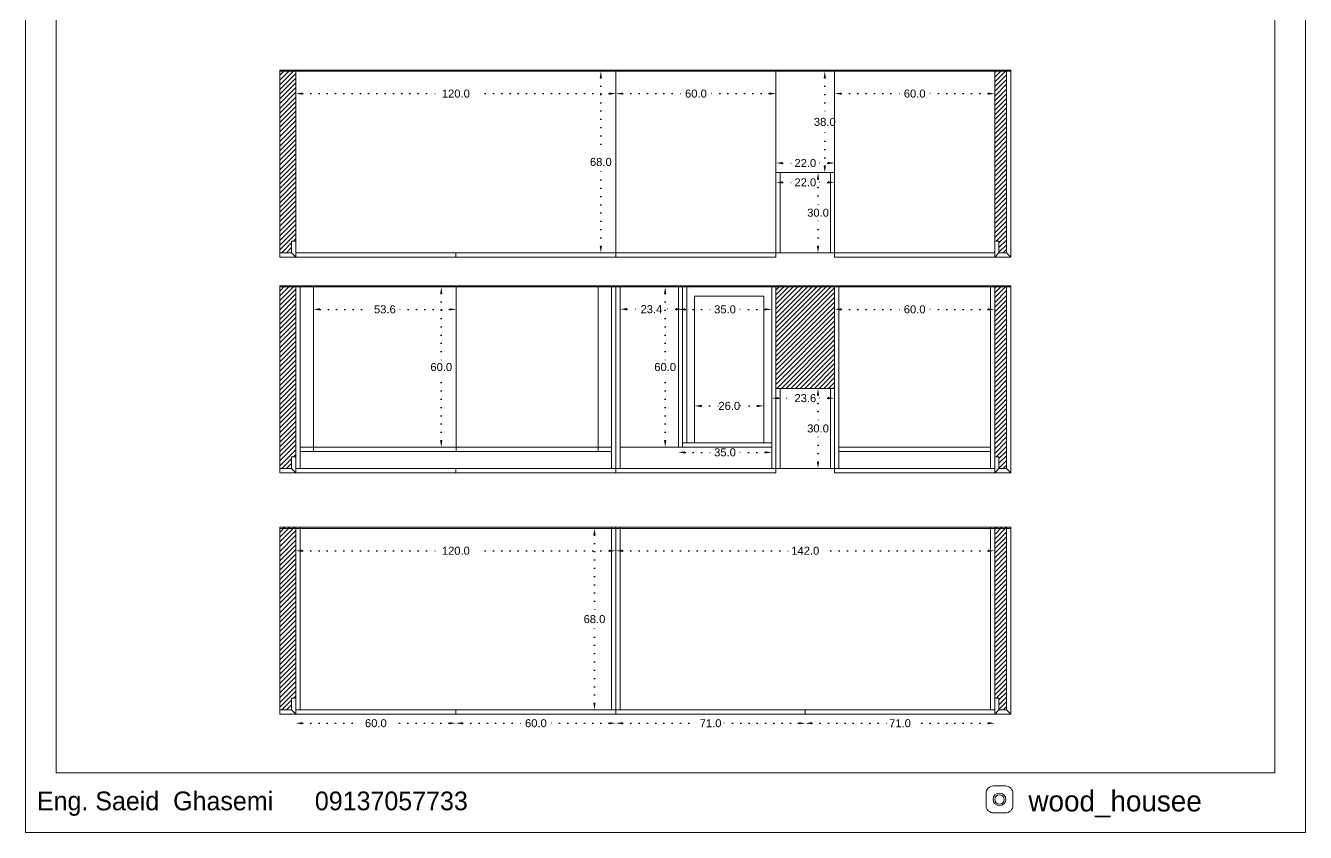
# Model space of a CAD drawing. Header units: inches. Extents: x 91 to 9019, y -381 to 2878.
# Drawn here: x 5689.4 to 6169.2, y 575 to 877.2 of the extents above; entities that cross this region are included whole.
import ezdxf

# ---------------------------------------------------------------- set-up
doc = ezdxf.new("R2010")
doc.units = ezdxf.units.IN
doc.header["$MEASUREMENT"] = 0
doc.linetypes.add('ACAD_ISO07W100', pattern=[3, 0, -3])
doc.styles.get("Standard").update_dxf_attribs({"font": 'arial.ttf'})
doc.dimstyles.get("Standard").update_dxf_attribs({"dimtxt": 3, "dimasz": 2.5, "dimexe": 0.18, "dimexo": 0.0625, "dimgap": 0.09, "dimtad": 0, "dimtih": 1, "dimtoh": 1, "dimdec": 1, "dimzin": 0, "dimdsep": 46, "dimtxsty": 'Standard', "dimcen": 0.09, "dimse1": 1, "dimse2": 1, "dimadec": 0, "dimazin": 0, "dimtfac": 1, "dimtdec": 1, "dimtix": 1, "dimtofl": 0, "dimtmove": 0, "dimatfit": 3, "dimfxl": 1, "dimtolj": 1, "dimtzin": 0, "dimarcsym": 0})
pattern_1 = [(45, (4041.0765, -82.0015), (-0.8838835, 0.8838835), [])]

# ---------------------------------------------------------------- blocks, each defined once
blk = doc.blocks.new('*D113')
at = {"color": 0, "linetype": 'ACAD_ISO07W100', "lineweight": -2, "transparency": 16777216}
for p, q in [((5905.06, 857.6), (5905.06, 827.72)), ((5905.06, 794.6), (5905.06, 824.47))]:
    blk.add_line(p, q, dxfattribs=at)
at = {"color": 0, "transparency": 16777216}
for points in [[(5904.64, 857.6), (5905.47, 857.6), (5905.06, 860.1)], [(5904.64, 794.6), (5905.47, 794.6), (5905.06, 792.1)]]:
    blk.add_solid(points, dxfattribs=at)
at = {"layer": 'Defpoints', "color": 0, "transparency": 16777216}
for p in [(5910.71, 860.1), (5905.06, 792.1), (5910.71, 792.1)]:
    blk.add_point(p, dxfattribs=at)
at = {"color": 0, "lineweight": 20, "transparency": 16777216, "insert": (5905.06, 826.1), "char_height": 3, "attachment_point": 5}
blk.add_mtext('\\A1;68.0', dxfattribs=at)
blk = doc.blocks.new('*D114')
at = {"color": 0, "linetype": 'ACAD_ISO07W100', "lineweight": -2, "transparency": 16777216}
for p, q in [((5793.21, 851.7), (5845.7, 851.7)), ((5908.21, 851.7), (5855.72, 851.7))]:
    blk.add_line(p, q, dxfattribs=at)
at = {"color": 0, "transparency": 16777216}
for points in [[(5793.21, 852.12), (5793.21, 851.29), (5790.71, 851.7)], [(5908.21, 852.12), (5908.21, 851.29), (5910.71, 851.7)]]:
    blk.add_solid(points, dxfattribs=at)
at = {"layer": 'Defpoints', "color": 0, "transparency": 16777216}
for p in [(5790.71, 860.5), (5910.71, 860.5), (5790.71, 851.7)]:
    blk.add_point(p, dxfattribs=at)
at = {"color": 0, "lineweight": 20, "transparency": 16777216, "insert": (5850.71, 851.7), "char_height": 3, "attachment_point": 5}
blk.add_mtext('\\A1;120.0', dxfattribs=at)
blk = doc.blocks.new('*D115')
at = {"color": 0, "linetype": 'ACAD_ISO07W100', "lineweight": -2, "transparency": 16777216}
for p, q in [((5913.21, 851.7), (5936.72, 851.7)), ((5968.21, 851.7), (5944.7, 851.7))]:
    blk.add_line(p, q, dxfattribs=at)
at = {"color": 0, "transparency": 16777216}
for points in [[(5913.21, 852.12), (5913.21, 851.29), (5910.71, 851.7)], [(5968.21, 852.12), (5968.21, 851.29), (5970.71, 851.7)]]:
    blk.add_solid(points, dxfattribs=at)
at = {"layer": 'Defpoints', "color": 0, "transparency": 16777216}
for p in [(5910.71, 860.5), (5970.71, 860.5), (5970.71, 851.7)]:
    blk.add_point(p, dxfattribs=at)
at = {"color": 0, "lineweight": 20, "transparency": 16777216, "insert": (5940.71, 851.7), "char_height": 3, "attachment_point": 5}
blk.add_mtext('\\A1;60.0', dxfattribs=at)
blk = doc.blocks.new('*D116')
at = {"color": 0, "linetype": 'ACAD_ISO07W100', "lineweight": -2, "transparency": 16777216}
for p, q in [((5973.21, 818.45), (5977.7, 818.45)), ((5990.21, 818.45), (5985.72, 818.45))]:
    blk.add_line(p, q, dxfattribs=at)
at = {"color": 0, "transparency": 16777216}
for points in [[(5973.21, 818.87), (5973.21, 818.03), (5970.71, 818.45)], [(5990.21, 818.87), (5990.21, 818.03), (5992.71, 818.45)]]:
    blk.add_solid(points, dxfattribs=at)
at = {"layer": 'Defpoints', "color": 0, "transparency": 16777216}
for p in [(5970.71, 860.5), (5992.71, 860.5), (5992.71, 818.45)]:
    blk.add_point(p, dxfattribs=at)
at = {"color": 0, "lineweight": 20, "transparency": 16777216, "insert": (5981.71, 818.45), "char_height": 3, "attachment_point": 5}
blk.add_mtext('\\A1;22.0', dxfattribs=at)
blk = doc.blocks.new('*D117')
at = {"color": 0, "linetype": 'ACAD_ISO07W100', "lineweight": -2, "transparency": 16777216}
for p, q in [((5995.21, 851.7), (6018.72, 851.7)), ((6050.21, 851.7), (6026.7, 851.7))]:
    blk.add_line(p, q, dxfattribs=at)
at = {"color": 0, "transparency": 16777216}
for points in [[(5995.21, 852.12), (5995.21, 851.29), (5992.71, 851.7)], [(6050.21, 852.12), (6050.21, 851.29), (6052.71, 851.7)]]:
    blk.add_solid(points, dxfattribs=at)
at = {"layer": 'Defpoints', "color": 0, "transparency": 16777216}
for p in [(5992.71, 860.5), (6052.71, 860.5), (6052.71, 851.7)]:
    blk.add_point(p, dxfattribs=at)
at = {"color": 0, "lineweight": 20, "transparency": 16777216, "insert": (6022.71, 851.7), "char_height": 3, "attachment_point": 5}
blk.add_mtext('\\A1;60.0', dxfattribs=at)
blk = doc.blocks.new('*D118')
at = {"color": 0, "linetype": 'ACAD_ISO07W100', "lineweight": -2, "transparency": 16777216}
for p, q in [((5986.48, 819.6), (5986.48, 808.72)), ((5986.48, 794.6), (5986.48, 805.47))]:
    blk.add_line(p, q, dxfattribs=at)
at = {"color": 0, "transparency": 16777216}
for points in [[(5986.06, 819.6), (5986.89, 819.6), (5986.48, 822.1)], [(5986.06, 794.6), (5986.89, 794.6), (5986.48, 792.1)]]:
    blk.add_solid(points, dxfattribs=at)
at = {"layer": 'Defpoints', "color": 0, "transparency": 16777216}
for p in [(5991.11, 822.1), (5986.48, 792.1), (5991.11, 792.1)]:
    blk.add_point(p, dxfattribs=at)
at = {"color": 0, "lineweight": 20, "transparency": 16777216, "insert": (5986.48, 807.1), "char_height": 3, "attachment_point": 5}
blk.add_mtext('\\A1;30.0', dxfattribs=at)
blk = doc.blocks.new('*D96')
at = {"color": 0, "linetype": 'ACAD_ISO07W100', "lineweight": -2, "transparency": 16777216}
for p, q in [((5799.81, 770.89), (5820.11, 770.89)), ((5848.38, 770.89), (5828.08, 770.89))]:
    blk.add_line(p, q, dxfattribs=at)
at = {"color": 0, "transparency": 16777216}
for points in [[(5799.81, 771.3), (5799.81, 770.47), (5797.31, 770.89)], [(5848.38, 771.3), (5848.38, 770.47), (5850.88, 770.89)]]:
    blk.add_solid(points, dxfattribs=at)
at = {"layer": 'Defpoints', "color": 0, "transparency": 16777216}
for p in [(5797.31, 779.28), (5850.88, 779.28), (5850.88, 770.89)]:
    blk.add_point(p, dxfattribs=at)
at = {"color": 0, "lineweight": 20, "transparency": 16777216, "insert": (5824.09, 770.89), "char_height": 3, "attachment_point": 5}
blk.add_mtext('\\A1;53.6', dxfattribs=at)
blk = doc.blocks.new('*D97')
at = {"color": 0, "linetype": 'ACAD_ISO07W100', "lineweight": -2, "transparency": 16777216}
for p, q in [((5936.61, 770.89), (5947.63, 770.89)), ((5966.61, 770.89), (5955.59, 770.89))]:
    blk.add_line(p, q, dxfattribs=at)
at = {"color": 0, "transparency": 16777216}
for points in [[(5936.61, 771.3), (5936.61, 770.47), (5934.11, 770.89)], [(5966.61, 771.3), (5966.61, 770.47), (5969.11, 770.89)]]:
    blk.add_solid(points, dxfattribs=at)
at = {"layer": 'Defpoints', "color": 0, "transparency": 16777216}
for p in [(5934.11, 779.68), (5969.11, 779.28), (5969.11, 770.89)]:
    blk.add_point(p, dxfattribs=at)
at = {"color": 0, "lineweight": 20, "transparency": 16777216, "insert": (5951.61, 770.89), "char_height": 3, "attachment_point": 5}
blk.add_mtext('\\A1;35.0', dxfattribs=at)
blk = doc.blocks.new('*D119')
at = {"color": 0, "linetype": 'ACAD_ISO07W100', "lineweight": -2, "transparency": 16777216}
for p, q in [((5971.61, 737.63), (5977.7, 737.63)), ((5990.21, 737.63), (5985.72, 737.63))]:
    blk.add_line(p, q, dxfattribs=at)
at = {"color": 0, "transparency": 16777216}
for points in [[(5971.61, 738.05), (5971.61, 737.22), (5969.11, 737.63)], [(5990.21, 738.05), (5990.21, 737.22), (5992.71, 737.63)]]:
    blk.add_solid(points, dxfattribs=at)
at = {"layer": 'Defpoints', "color": 0, "transparency": 16777216}
for p in [(5969.11, 779.28), (5992.71, 779.68), (5992.71, 737.63)]:
    blk.add_point(p, dxfattribs=at)
at = {"color": 0, "lineweight": 20, "transparency": 16777216, "insert": (5981.71, 737.63), "char_height": 3, "attachment_point": 5}
blk.add_mtext('\\A1;23.6', dxfattribs=at)
blk = doc.blocks.new('*D120')
at = {"color": 0, "linetype": 'ACAD_ISO07W100', "lineweight": -2, "transparency": 16777216}
for p, q in [((5995.21, 770.89), (6018.72, 770.89)), ((6050.21, 770.89), (6026.7, 770.89))]:
    blk.add_line(p, q, dxfattribs=at)
at = {"color": 0, "transparency": 16777216}
for points in [[(5995.21, 771.3), (5995.21, 770.47), (5992.71, 770.89)], [(6050.21, 771.3), (6050.21, 770.47), (6052.71, 770.89)]]:
    blk.add_solid(points, dxfattribs=at)
at = {"layer": 'Defpoints', "color": 0, "transparency": 16777216}
for p in [(5992.71, 779.68), (6052.71, 779.68), (6052.71, 770.89)]:
    blk.add_point(p, dxfattribs=at)
at = {"color": 0, "lineweight": 20, "transparency": 16777216, "insert": (6022.71, 770.89), "char_height": 3, "attachment_point": 5}
blk.add_mtext('\\A1;60.0', dxfattribs=at)
blk = doc.blocks.new('*D121')
at = {"color": 0, "linetype": 'ACAD_ISO07W100', "lineweight": -2, "transparency": 16777216}
for p, q in [((5986.48, 738.78), (5986.48, 727.9)), ((5986.48, 713.78), (5986.48, 724.66))]:
    blk.add_line(p, q, dxfattribs=at)
at = {"color": 0, "transparency": 16777216}
for points in [[(5986.06, 738.78), (5986.89, 738.78), (5986.48, 741.28)], [(5986.06, 713.78), (5986.89, 713.78), (5986.48, 711.28)]]:
    blk.add_solid(points, dxfattribs=at)
at = {"layer": 'Defpoints', "color": 0, "transparency": 16777216}
for p in [(5991.11, 741.28), (5986.48, 711.28), (5991.11, 711.28)]:
    blk.add_point(p, dxfattribs=at)
at = {"color": 0, "lineweight": 20, "transparency": 16777216, "insert": (5986.48, 726.28), "char_height": 3, "attachment_point": 5}
blk.add_mtext('\\A1;30.0', dxfattribs=at)
blk = doc.blocks.new('*D122')
at = {"color": 0, "linetype": 'ACAD_ISO07W100', "lineweight": -2, "transparency": 16777216}
for p, q in [((5845.24, 776.78), (5845.24, 750.9)), ((5845.24, 721.78), (5845.24, 747.66))]:
    blk.add_line(p, q, dxfattribs=at)
at = {"color": 0, "transparency": 16777216}
for points in [[(5844.82, 776.78), (5845.65, 776.78), (5845.24, 779.28)], [(5844.82, 721.78), (5845.65, 721.78), (5845.24, 719.28)]]:
    blk.add_solid(points, dxfattribs=at)
at = {"layer": 'Defpoints', "color": 0, "transparency": 16777216}
for p in [(5845.24, 779.28), (5850.88, 779.28), (5850.88, 719.28)]:
    blk.add_point(p, dxfattribs=at)
at = {"color": 0, "lineweight": 20, "transparency": 16777216, "insert": (5845.24, 749.28), "char_height": 3, "attachment_point": 5}
blk.add_mtext('\\A1;60.0', dxfattribs=at)
blk = doc.blocks.new('*D123')
at = {"color": 0, "linetype": 'ACAD_ISO07W100', "lineweight": -2, "transparency": 16777216}
for p, q in [((5914.81, 770.95), (5920, 770.95)), ((5933.21, 770.95), (5928.02, 770.95))]:
    blk.add_line(p, q, dxfattribs=at)
at = {"color": 0, "transparency": 16777216}
for points in [[(5914.81, 771.37), (5914.81, 770.53), (5912.31, 770.95)], [(5933.21, 771.37), (5933.21, 770.53), (5935.71, 770.95)]]:
    blk.add_solid(points, dxfattribs=at)
at = {"layer": 'Defpoints', "color": 0, "transparency": 16777216}
for p in [(5912.31, 779.68), (5935.71, 779.68), (5912.31, 770.95)]:
    blk.add_point(p, dxfattribs=at)
at = {"color": 0, "lineweight": 20, "transparency": 16777216, "insert": (5924.01, 770.95), "char_height": 3, "attachment_point": 5}
blk.add_mtext('\\A1;23.4', dxfattribs=at)
blk = doc.blocks.new('*D95')
at = {"color": 0, "linetype": 'ACAD_ISO07W100', "lineweight": -2, "transparency": 16777216}
for p, q in [((5793.21, 680.47), (5845.7, 680.47)), ((5908.21, 680.47), (5855.72, 680.47))]:
    blk.add_line(p, q, dxfattribs=at)
at = {"color": 0, "transparency": 16777216}
for points in [[(5793.21, 680.89), (5793.21, 680.05), (5790.71, 680.47)], [(5908.21, 680.89), (5908.21, 680.05), (5910.71, 680.47)]]:
    blk.add_solid(points, dxfattribs=at)
at = {"layer": 'Defpoints', "color": 0, "transparency": 16777216}
for p in [(5790.71, 688.86), (5910.71, 688.86), (5910.71, 680.47)]:
    blk.add_point(p, dxfattribs=at)
at = {"color": 0, "lineweight": 20, "transparency": 16777216, "insert": (5850.71, 680.47), "char_height": 3, "attachment_point": 5}
blk.add_mtext('\\A1;120.0', dxfattribs=at)
blk = doc.blocks.new('*D107')
at = {"color": 0, "linetype": 'ACAD_ISO07W100', "lineweight": -2, "transparency": 16777216}
for p, q in [((5913.21, 680.47), (5976.7, 680.47)), ((6050.21, 680.47), (5986.72, 680.47))]:
    blk.add_line(p, q, dxfattribs=at)
at = {"color": 0, "transparency": 16777216}
for points in [[(5913.21, 680.89), (5913.21, 680.05), (5910.71, 680.47)], [(6050.21, 680.89), (6050.21, 680.05), (6052.71, 680.47)]]:
    blk.add_solid(points, dxfattribs=at)
at = {"layer": 'Defpoints', "color": 0, "transparency": 16777216}
for p in [(5910.71, 688.86), (6052.71, 689.26), (6052.71, 680.47)]:
    blk.add_point(p, dxfattribs=at)
at = {"color": 0, "lineweight": 20, "transparency": 16777216, "insert": (5981.71, 680.47), "char_height": 3, "attachment_point": 5}
blk.add_mtext('\\A1;142.0', dxfattribs=at)
blk = doc.blocks.new('*D108')
at = {"color": 0, "linetype": 'ACAD_ISO07W100', "lineweight": -2, "transparency": 16777216}
for p, q in [((5902.67, 686.36), (5902.67, 656.49)), ((5902.67, 623.36), (5902.67, 653.24))]:
    blk.add_line(p, q, dxfattribs=at)
at = {"color": 0, "transparency": 16777216}
for points in [[(5902.25, 686.36), (5903.09, 686.36), (5902.67, 688.86)], [(5902.25, 623.36), (5903.09, 623.36), (5902.67, 620.86)]]:
    blk.add_solid(points, dxfattribs=at)
at = {"layer": 'Defpoints', "color": 0, "transparency": 16777216}
for p in [(5909.11, 688.86), (5902.67, 620.86), (5909.11, 620.86)]:
    blk.add_point(p, dxfattribs=at)
at = {"color": 0, "lineweight": 20, "transparency": 16777216, "insert": (5902.67, 654.86), "char_height": 3, "attachment_point": 5}
blk.add_mtext('\\A1;68.0', dxfattribs=at)
blk = doc.blocks.new('*D109')
at = {"color": 0, "linetype": 'ACAD_ISO07W100', "lineweight": -2, "transparency": 16777216}
for p, q in [((5793.21, 615.87), (5816.72, 615.87)), ((5848.21, 615.87), (5824.7, 615.87))]:
    blk.add_line(p, q, dxfattribs=at)
at = {"color": 0, "transparency": 16777216}
for points in [[(5793.21, 616.29), (5793.21, 615.46), (5790.71, 615.87)], [(5848.21, 616.29), (5848.21, 615.46), (5850.71, 615.87)]]:
    blk.add_solid(points, dxfattribs=at)
at = {"layer": 'Defpoints', "color": 0, "transparency": 16777216}
for p in [(5790.71, 619.26), (5850.71, 619.26), (5790.71, 615.87)]:
    blk.add_point(p, dxfattribs=at)
at = {"color": 0, "lineweight": 20, "transparency": 16777216, "insert": (5820.71, 615.87), "char_height": 3, "attachment_point": 5}
blk.add_mtext('\\A1;60.0', dxfattribs=at)
blk = doc.blocks.new('*D110')
at = {"color": 0, "linetype": 'ACAD_ISO07W100', "lineweight": -2, "transparency": 16777216}
for p, q in [((5853.21, 615.87), (5876.72, 615.87)), ((5908.21, 615.87), (5884.7, 615.87))]:
    blk.add_line(p, q, dxfattribs=at)
at = {"color": 0, "transparency": 16777216}
for points in [[(5853.21, 616.29), (5853.21, 615.46), (5850.71, 615.87)], [(5908.21, 616.29), (5908.21, 615.46), (5910.71, 615.87)]]:
    blk.add_solid(points, dxfattribs=at)
at = {"layer": 'Defpoints', "color": 0, "transparency": 16777216}
for p in [(5850.71, 619.26), (5910.71, 619.26), (5850.71, 615.87)]:
    blk.add_point(p, dxfattribs=at)
at = {"color": 0, "lineweight": 20, "transparency": 16777216, "insert": (5880.71, 615.87), "char_height": 3, "attachment_point": 5}
blk.add_mtext('\\A1;60.0', dxfattribs=at)
blk = doc.blocks.new('*D111')
at = {"color": 0, "linetype": 'ACAD_ISO07W100', "lineweight": -2, "transparency": 16777216}
for p, q in [((5913.21, 615.87), (5942.24, 615.87)), ((5979.21, 615.87), (5950.18, 615.87))]:
    blk.add_line(p, q, dxfattribs=at)
at = {"color": 0, "transparency": 16777216}
for points in [[(5913.21, 616.29), (5913.21, 615.46), (5910.71, 615.87)], [(5979.21, 616.29), (5979.21, 615.46), (5981.71, 615.87)]]:
    blk.add_solid(points, dxfattribs=at)
at = {"layer": 'Defpoints', "color": 0, "transparency": 16777216}
for p in [(5910.71, 619.26), (5981.71, 619.26), (5910.71, 615.87)]:
    blk.add_point(p, dxfattribs=at)
at = {"color": 0, "lineweight": 20, "transparency": 16777216, "insert": (5946.21, 615.87), "char_height": 3, "attachment_point": 5}
blk.add_mtext('\\A1;71.0', dxfattribs=at)
blk = doc.blocks.new('*D112')
at = {"color": 0, "linetype": 'ACAD_ISO07W100', "lineweight": -2, "transparency": 16777216}
for p, q in [((5984.21, 615.87), (6013.24, 615.87)), ((6050.21, 615.87), (6021.18, 615.87))]:
    blk.add_line(p, q, dxfattribs=at)
at = {"color": 0, "transparency": 16777216}
for points in [[(5984.21, 616.29), (5984.21, 615.46), (5981.71, 615.87)], [(6050.21, 616.29), (6050.21, 615.46), (6052.71, 615.87)]]:
    blk.add_solid(points, dxfattribs=at)
at = {"layer": 'Defpoints', "color": 0, "transparency": 16777216}
for p in [(5981.71, 619.26), (6052.71, 619.26), (5981.71, 615.87)]:
    blk.add_point(p, dxfattribs=at)
at = {"color": 0, "lineweight": 20, "transparency": 16777216, "insert": (6017.21, 615.87), "char_height": 3, "attachment_point": 5}
blk.add_mtext('\\A1;71.0', dxfattribs=at)
blk = doc.blocks.new('*D98')
at = {"color": 0, "linetype": 'ACAD_ISO07W100', "lineweight": -2, "transparency": 16777216}
for p, q in [((5989.01, 857.6), (5989.01, 842.72)), ((5989.01, 824.6), (5989.01, 839.47))]:
    blk.add_line(p, q, dxfattribs=at)
at = {"color": 0, "transparency": 16777216}
for points in [[(5988.59, 857.6), (5989.42, 857.6), (5989.01, 860.1)], [(5988.59, 824.6), (5989.42, 824.6), (5989.01, 822.1)]]:
    blk.add_solid(points, dxfattribs=at)
at = {"layer": 'Defpoints', "color": 0, "transparency": 16777216}
for p in [(5992.71, 860.1), (5989.01, 822.1), (5992.71, 822.1)]:
    blk.add_point(p, dxfattribs=at)
at = {"color": 0, "transparency": 16777216, "insert": (5989.01, 841.1), "char_height": 3, "attachment_point": 5}
blk.add_mtext('\\A1;38.0', dxfattribs=at)
blk = doc.blocks.new('*D93')
at = {"color": 0, "linetype": 'ACAD_ISO07W100', "lineweight": -2, "transparency": 16777216}
for p, q in [((5973.21, 825.69), (5977.7, 825.69)), ((5990.21, 825.69), (5985.72, 825.69))]:
    blk.add_line(p, q, dxfattribs=at)
at = {"color": 0, "transparency": 16777216}
for points in [[(5973.21, 826.11), (5973.21, 825.27), (5970.71, 825.69)], [(5990.21, 826.11), (5990.21, 825.27), (5992.71, 825.69)]]:
    blk.add_solid(points, dxfattribs=at)
at = {"layer": 'Defpoints', "color": 0, "transparency": 16777216}
for p in [(5970.71, 825.69), (5970.71, 822.1), (5992.71, 822.1)]:
    blk.add_point(p, dxfattribs=at)
at = {"color": 0, "transparency": 16777216, "insert": (5981.71, 825.69), "char_height": 3, "attachment_point": 5}
blk.add_mtext('\\A1;22.0', dxfattribs=at)
blk = doc.blocks.new('*D163')
at = {"color": 0, "linetype": 'ACAD_ISO07W100', "lineweight": -2, "transparency": 16777216}
for p, q in [((5942.71, 734.73), (5949.2, 734.73)), ((5963.71, 734.73), (5957.22, 734.73))]:
    blk.add_line(p, q, dxfattribs=at)
at = {"color": 0, "transparency": 16777216}
for points in [[(5942.71, 735.15), (5942.71, 734.32), (5940.21, 734.73)], [(5963.71, 735.15), (5963.71, 734.32), (5966.21, 734.73)]]:
    blk.add_solid(points, dxfattribs=at)
at = {"layer": 'Defpoints', "color": 0, "transparency": 16777216}
for p in [(5940.21, 734.73), (5940.21, 720.88), (5966.21, 720.88)]:
    blk.add_point(p, dxfattribs=at)
at = {"color": 0, "transparency": 16777216, "insert": (5953.21, 734.73), "char_height": 3, "attachment_point": 5}
blk.add_mtext('\\A1;26.0', dxfattribs=at)
blk = doc.blocks.new('*D172')
at = {"color": 0, "linetype": 'ACAD_ISO07W100', "lineweight": -2, "transparency": 16777216}
for p, q in [((5929.17, 776.78), (5929.17, 750.9)), ((5929.17, 721.78), (5929.17, 747.66))]:
    blk.add_line(p, q, dxfattribs=at)
at = {"color": 0, "transparency": 16777216}
for points in [[(5928.76, 776.78), (5929.59, 776.78), (5929.17, 779.28)], [(5928.76, 721.78), (5929.59, 721.78), (5929.17, 719.28)]]:
    blk.add_solid(points, dxfattribs=at)
at = {"layer": 'Defpoints', "color": 0, "transparency": 16777216}
for p in [(5929.17, 779.28), (5934.11, 779.28), (5934.11, 719.28)]:
    blk.add_point(p, dxfattribs=at)
at = {"color": 0, "transparency": 16777216, "insert": (5929.17, 749.28), "char_height": 3, "attachment_point": 5}
blk.add_mtext('\\A1;60.0', dxfattribs=at)
blk = doc.blocks.new('*D173')
at = {"color": 0, "linetype": 'ACAD_ISO07W100', "lineweight": -2, "transparency": 16777216}
for p, q in [((5936.61, 717.32), (5947.63, 717.32)), ((5966.61, 717.32), (5955.59, 717.32))]:
    blk.add_line(p, q, dxfattribs=at)
at = {"color": 0, "transparency": 16777216}
for points in [[(5936.61, 717.74), (5936.61, 716.91), (5934.11, 717.32)], [(5966.61, 717.74), (5966.61, 716.91), (5969.11, 717.32)]]:
    blk.add_solid(points, dxfattribs=at)
at = {"layer": 'Defpoints', "color": 0, "transparency": 16777216}
for p in [(5934.11, 719.28), (5934.11, 717.32), (5969.11, 719.28)]:
    blk.add_point(p, dxfattribs=at)
at = {"color": 0, "transparency": 16777216, "insert": (5951.61, 717.32), "char_height": 3, "attachment_point": 5}
blk.add_mtext('\\A1;35.0', dxfattribs=at)

msp = doc.modelspace()

# ---------------------------------------------------------------- hatches: boundary and pattern name
at = {"lineweight": 20, "true_color": 0x58ba48}
h = msp.add_hatch(dxfattribs=at)
h.set_pattern_fill('ANSI31', color=85, scale=10)
h.set_pattern_definition([(45, (4041.0765, -1.186), (-0.8838835, 0.8838835), [])])
h.paths.add_polyline_path([(6057.11, 860.5), (6052.71, 860.5), (6052.71, 796.5), (6054.31, 796.5), (6054.31, 792.1), (6057.11, 792.1)])
h.paths.add_polyline_path([(5790.71, 860.5), (5784.71, 860.5), (5784.71, 792.1), (5789.11, 792.1), (5789.11, 796.5), (5790.71, 796.5)])
h = msp.add_hatch(dxfattribs=at)
h.set_pattern_fill('ANSI31', color=85, scale=10)
h.set_pattern_definition(pattern_1)
h.paths.add_polyline_path([(6057.11, 779.68), (6052.71, 779.68), (6052.71, 715.68), (6054.31, 715.68), (6054.31, 711.28), (6057.11, 711.28)])
h.paths.add_polyline_path([(5790.71, 779.68), (5784.71, 779.68), (5784.71, 711.28), (5789.11, 711.28), (5789.11, 715.68), (5790.71, 715.68)])
h = msp.add_hatch(dxfattribs=at)
h.set_pattern_fill('ANSI31', color=85, scale=10)
h.set_pattern_definition(pattern_1)
h.paths.add_polyline_path([(5970.71, 741.28), (5992.71, 741.28), (5992.71, 779.68), (5970.71, 779.68)])
h = msp.add_hatch(dxfattribs=at)
h.set_pattern_fill('ANSI31', color=85, scale=10)
h.set_pattern_definition([(45, (4041.0765, -172.4184), (-0.8838835, 0.8838835), [])])
h.paths.add_polyline_path([(6057.11, 689.26), (6052.71, 689.26), (6052.71, 625.26), (6054.31, 625.26), (6054.31, 620.86), (6057.11, 620.86)])
h.paths.add_polyline_path([(5790.71, 689.26), (5784.71, 689.26), (5784.71, 620.86), (5789.11, 620.86), (5789.11, 625.26), (5790.71, 625.26)])

# ---------------------------------------------------------------- linework, layer by layer
at = {"color": 85, "lineweight": 20, "true_color": 0x58ba48}
for p, q in [((5784.71, 860.5), (6058.71, 860.5)), ((5784.71, 860.5), (5784.71, 790.5)), ((5784.71, 860.1), (6058.71, 860.1)), ((5790.71, 860.5), (5790.71, 790.5)), ((5910.71, 860.5), (5910.71, 790.5)), ((5970.71, 860.5), (5970.71, 790.5)), ((5992.71, 790.5), (5992.71, 860.5)), ((6052.71, 790.5), (6052.71, 860.5)), ((6057.11, 792.1), (6057.11, 860.5)), ((6058.71, 790.5), (6058.71, 860.5)), ((5970.71, 822.1), (5992.71, 822.1)), ((5972.31, 822.1), (5972.31, 792.1)), ((5991.11, 792.1), (5991.11, 822.1)), ((5789.11, 796.5), (5789.11, 792.1)), ((5790.71, 796.5), (5789.11, 796.5)), ((5790.71, 790.5), (5790.71, 796.5)), ((6052.71, 790.5), (6052.71, 796.5)), ((6052.71, 796.5), (6054.31, 796.5)), ((6054.31, 792.1), (6054.31, 796.5)), ((5784.71, 792.1), (5789.11, 792.1)), ((5789.11, 792.1), (5790.71, 790.5)), ((5790.71, 792.1), (6052.71, 792.1)), ((5850.71, 792.1), (5850.71, 790.5)), ((6054.31, 792.1), (6052.71, 790.5)), ((6054.31, 792.1), (6057.11, 792.1)), ((6057.11, 792.1), (6058.71, 790.5)), ((5784.71, 790.5), (5970.71, 790.5)), ((5992.71, 790.5), (6058.71, 790.5)), ((5784.71, 779.68), (6058.71, 779.68)), ((5784.71, 779.68), (5784.71, 709.68)), ((5784.71, 779.28), (6058.71, 779.28)), ((5790.71, 779.68), (5790.71, 709.68)), ((5792.31, 779.68), (5792.31, 711.28)), ((5797.31, 779.68), (5797.31, 717.68)), ((5850.88, 717.68), (5850.88, 779.28)), ((5904.11, 779.68), (5904.11, 717.68)), ((5909.11, 779.68), (5909.11, 711.28)), ((5910.71, 779.68), (5910.71, 709.68)), ((5912.31, 779.68), (5912.31, 711.28)), ((5934.11, 779.68), (5934.11, 719.28)), ((5935.71, 779.68), (5935.71, 719.28)), ((5937.31, 779.68), (5937.31, 720.88)), ((5969.11, 779.68), (5969.11, 711.28)), ((5970.71, 779.68), (5970.71, 709.68)), ((5992.71, 709.68), (5992.71, 779.68)), ((5994.31, 711.28), (5994.31, 779.68)), ((6051.11, 711.28), (6051.11, 779.68)), ((6052.71, 709.68), (6052.71, 779.68)), ((6057.11, 711.28), (6057.11, 779.68)), ((6058.71, 709.68), (6058.71, 779.68)), ((5940.21, 775.88), (5940.21, 720.88)), ((5940.21, 775.88), (5966.21, 775.88)), ((5966.21, 775.88), (5966.21, 720.88)), ((5970.71, 741.28), (5992.71, 741.28)), ((5972.31, 741.28), (5972.31, 711.28)), ((5991.11, 711.28), (5991.11, 741.28)), ((5935.71, 720.88), (5969.11, 720.88)), ((5789.11, 715.68), (5789.11, 711.28)), ((5790.71, 715.68), (5789.11, 715.68)), ((5790.71, 709.68), (5790.71, 715.68)), ((5792.31, 719.28), (5909.11, 719.28)), ((5792.31, 717.68), (5909.11, 717.68)), ((5912.31, 719.28), (5969.11, 719.28)), ((5994.31, 719.28), (6051.11, 719.28)), ((5994.31, 717.68), (6051.11, 717.68)), ((6052.71, 709.68), (6052.71, 715.68)), ((6052.71, 715.68), (6054.31, 715.68)), ((6054.31, 711.28), (6054.31, 715.68)), ((5784.71, 711.28), (5789.11, 711.28)), ((5789.11, 711.28), (5790.71, 709.68)), ((5790.71, 711.28), (6052.71, 711.28)), ((5850.71, 711.28), (5850.71, 709.68)), ((6054.31, 711.28), (6052.71, 709.68)), ((6054.31, 711.28), (6057.11, 711.28)), ((6057.11, 711.28), (6058.71, 709.68)), ((5784.71, 709.68), (5970.71, 709.68)), ((5992.71, 709.68), (6058.71, 709.68)), ((5784.71, 689.26), (6058.71, 689.26)), ((5784.71, 689.26), (5784.71, 619.26)), ((5784.71, 688.86), (6058.71, 688.86)), ((5790.71, 689.26), (5790.71, 619.26)), ((5792.31, 689.26), (5792.31, 620.86)), ((5909.11, 689.26), (5909.11, 620.86)), ((5910.71, 689.26), (5910.71, 619.26)), ((5912.31, 689.26), (5912.31, 620.86)), ((6051.11, 620.86), (6051.11, 689.26)), ((6052.71, 619.26), (6052.71, 689.26)), ((6057.11, 620.86), (6057.11, 689.26)), ((6058.71, 619.26), (6058.71, 689.26)), ((5789.11, 625.26), (5789.11, 620.86)), ((5790.71, 625.26), (5789.11, 625.26)), ((5790.71, 619.26), (5790.71, 625.26)), ((6052.71, 619.26), (6052.71, 625.26)), ((6052.71, 625.26), (6054.31, 625.26)), ((6054.31, 620.86), (6054.31, 625.26)), ((5784.71, 620.86), (5789.11, 620.86)), ((5784.71, 619.26), (6058.71, 619.26)), ((5789.11, 620.86), (5790.71, 619.26)), ((5790.71, 620.86), (5910.71, 620.86)), ((5850.71, 620.86), (5850.71, 619.26)), ((5910.71, 620.86), (6052.71, 620.86)), ((5981.71, 619.26), (5981.71, 620.86)), ((6054.31, 620.86), (6052.71, 619.26)), ((6054.31, 620.86), (6057.11, 620.86)), ((6057.11, 620.86), (6058.71, 619.26))]:
    msp.add_line(p, q, dxfattribs=at)
for points in [[(5689.41, 1253.54), (5689.41, 575), (6169.18, 575), (6169.18, 1253.54)], [(5700.83, 1242.11), (5700.83, 597.34), (6157.76, 597.34), (6157.76, 1242.11)]]:
    msp.add_lwpolyline(points, close=True, dxfattribs=at)
msp.add_lwpolyline([(6052.29, 582.29), (6056.7, 582.29, 0.414214), (6059.54, 585.13), (6059.54, 589.54, 0.414214), (6056.7, 592.38), (6052.29, 592.38, 0.414214), (6049.45, 589.54), (6049.45, 585.13, 0.414214)], format="xyb", close=True, dxfattribs=at)
for radius in [2.39, 1.76]:
    msp.add_circle((6054.5, 587.34), radius, dxfattribs=at)

# ---------------------------------------------------------------- texts
at = {"color": 85, "lineweight": 20, "true_color": 0x58ba48, "attachment_point": 1}
for s, width, gutter_width, heights, insert, char_height in [('{\\fPlantagenet Cherokee|b0|i0|c0|p18;^IEng. Saeid  Ghasemi      09137057733}', 309.6041, 34.62, [0], (5665.62, 590.29), 7.0092), ('{\\fPlantagenet Cherokee|b0|i0|c0|p18;wood_housee}', 1.5282, 38.54, [0.241], (6065.36, 590.65), 7.8023)]:
    msp.add_mtext_dynamic_manual_height_columns(s, width=width, gutter_width=gutter_width, heights=heights, dxfattribs=dict(at, insert=insert, char_height=char_height))

# ---------------------------------------------------------------- dimensions: what is measured, and where the dimension line sits
at = {"color": 85, "lineweight": 20, "true_color": 0x58ba48}
for base, p1, p2, picture, middle in [((5790.71, 851.7), (5910.71, 860.5), (5790.71, 860.5), '*D114', (5850.71, 851.7)), ((5970.71, 851.7), (5910.71, 860.5), (5970.71, 860.5), '*D115', (5940.71, 851.7)), ((6052.71, 851.7), (5992.71, 860.5), (6052.71, 860.5), '*D117', (6022.71, 851.7)), ((5850.88, 770.89), (5797.31, 779.28), (5850.88, 779.28), '*D96', (5824.09, 770.89)), ((5912.31, 770.95), (5935.71, 779.68), (5912.31, 779.68), '*D123', (5924.01, 770.95)), ((5969.11, 770.89), (5934.11, 779.68), (5969.11, 779.28), '*D97', (5951.61, 770.89)), ((6052.71, 770.89), (5992.71, 779.68), (6052.71, 779.68), '*D120', (6022.71, 770.89)), ((5910.71, 680.47), (5790.71, 688.86), (5910.71, 688.86), '*D95', (5850.71, 680.47)), ((6052.71, 680.47), (5910.71, 688.86), (6052.71, 689.26), '*D107', (5981.71, 680.47)), ((5790.71, 615.87), (5850.71, 619.26), (5790.71, 619.26), '*D109', (5820.71, 615.87)), ((5850.71, 615.87), (5910.71, 619.26), (5850.71, 619.26), '*D110', (5880.71, 615.87)), ((5910.71, 615.87), (5981.71, 619.26), (5910.71, 619.26), '*D111', (5946.21, 615.87)), ((5981.71, 615.87), (6052.71, 619.26), (5981.71, 619.26), '*D112', (6017.21, 615.87))]:
    dim = msp.add_linear_dim(base=base, p1=p1, p2=p2, dimstyle='Standard', dxfattribs=at)
    dim.commit()
    dim.dimension.update_dxf_attribs({"geometry": picture, "text_midpoint": middle})
for base, p1, p2, angle, picture, middle in [((5905.06, 792.1), (5910.71, 860.1), (5910.71, 792.1), 90, '*D113', (5905.06, 826.1)), ((5986.48, 792.1), (5991.11, 822.1), (5991.11, 792.1), 90, '*D118', (5986.48, 807.1)), ((5845.24, 779.28), (5850.88, 719.28), (5850.88, 779.28), 270, '*D122', (5845.24, 749.28)), ((5986.48, 711.28), (5991.11, 741.28), (5991.11, 711.28), 90, '*D121', (5986.48, 726.28)), ((5902.67, 620.86), (5909.11, 688.86), (5909.11, 620.86), 90, '*D108', (5902.67, 654.86))]:
    dim = msp.add_linear_dim(base=base, p1=p1, p2=p2, angle=angle, dimstyle='Standard', dxfattribs=at)
    dim.commit()
    dim.dimension.update_dxf_attribs({"geometry": picture, "text_midpoint": middle})
for base, p1, p2, picture, middle in [((5992.71, 818.45), (5970.71, 860.5), (5992.71, 860.5), '*D116', (5981.71, 818.45)), ((5992.71, 737.63), (5969.11, 779.28), (5992.71, 779.68), '*D119', (5981.71, 737.63))]:
    dim = msp.add_linear_dim(base=base, p1=p1, p2=p2, dimstyle='Standard', dxfattribs=at)
    dim.commit()
    dim.dimension.update_dxf_attribs({"geometry": picture, "text_midpoint": middle, "dimtype": 160})
at = {"color": 85, "true_color": 0x58ba48}
dim = msp.add_linear_dim(base=(5989.01, 822.1), p1=(5992.71, 860.1), p2=(5992.71, 822.1), angle=90, dimstyle='Standard', dxfattribs=at)
dim.commit()
dim.dimension.update_dxf_attribs({"geometry": '*D98', "text_midpoint": (5989.01, 841.1)})
dim = msp.add_linear_dim(base=(5970.71, 825.69), p1=(5992.71, 822.1), p2=(5970.71, 822.1), dimstyle='Standard', dxfattribs=at)
dim.commit()
dim.dimension.update_dxf_attribs({"geometry": '*D93', "text_midpoint": (5981.71, 825.69)})
dim = msp.add_linear_dim(base=(5929.17, 779.28), p1=(5934.11, 719.28), p2=(5934.11, 779.28), angle=270, dimstyle='Standard')
dim.commit()
dim.dimension.update_dxf_attribs({"geometry": '*D172', "text_midpoint": (5929.17, 749.28)})
for base, p1, p2, picture, middle in [((5940.21, 734.73), (5966.21, 720.88), (5940.21, 720.88), '*D163', (5953.21, 734.73)), ((5934.11, 717.32), (5969.11, 719.28), (5934.11, 719.28), '*D173', (5951.61, 717.32))]:
    dim = msp.add_linear_dim(base=base, p1=p1, p2=p2, dimstyle='Standard')
    dim.commit()
    dim.dimension.update_dxf_attribs({"geometry": picture, "text_midpoint": middle})

doc.saveas('drawing.dxf')
